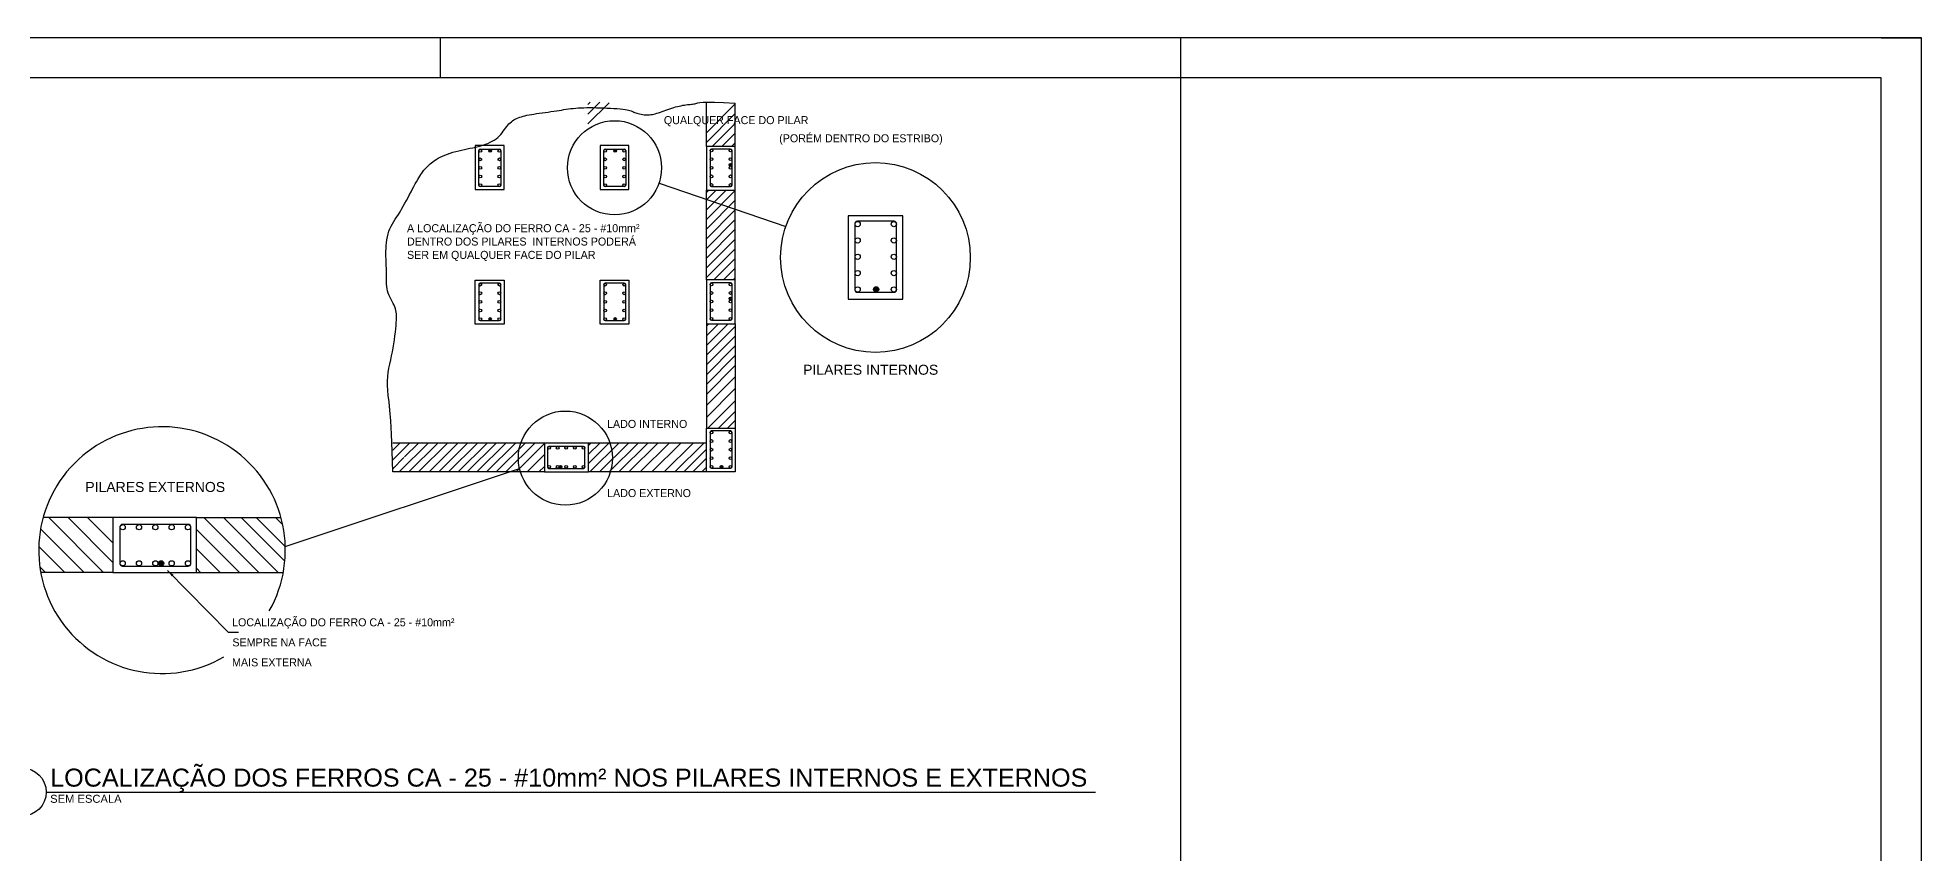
# Paper-space layout '6-EDA-DET-GER0-05_R01' of a CAD drawing. Extents: x 324 to 1165, y -59 to 535.
# Drawn here: x 694.8 to 1165.5, y 331.2 to 534.9 of the extents above; entities that cross this region are included whole.
import ezdxf
from ezdxf.enums import TextEntityAlignment as Align

# ---------------------------------------------------------------- set-up
doc = ezdxf.new("R2010")
doc.units = 0
doc.header["$LTSCALE"] = 0.1
doc.layers.get('0').update_dxf_attribs({"linetype": 'CONTINUOUS'})
for name, color, linetype in [('A-02', 2, 'CONTINUOUS'), ('C01', 1, 'CONTINUOUS'), ('C02', 2, 'CONTINUOUS'), ('C03', 3, 'CONTINUOUS'), ('C04', 4, 'CONTINUOUS'), ('NOTA', 1, 'CONTINUOUS'), ('Títulos', 2, 'CONTINUOUS')]:
    doc.layers.add(name, color=color, linetype=linetype)
doc.styles.add('100CL', font='arial.ttf', dxfattribs={"height": 25})
doc.styles.add('80CL', font='ACENT.SHX', dxfattribs={"height": 2})
doc.styles.get("Standard").update_dxf_attribs({"font": 'ARIALUNI.TTF'})

# ---------------------------------------------------------------- blocks, each defined once
blk = doc.blocks.new('*U80')
blk.add_line((0.6, 0), (26.82, 0))
blk.add_circle((0, 0), 0.6)
at = {"color": 1}
for tag, height, p in [('NOMEDES', 0.45, (0.7, 0)), ('ESCDES', 0.2, (0.7, -0.329))]:
    blk.add_attdef(tag, text='', height=height, dxfattribs=at).set_placement(p, align=Align.BOTTOM_LEFT)
blk.add_attdef('NUMDES', text='', height=0.45, dxfattribs=at).set_placement((0, 0), align=Align.MIDDLE_CENTER)

psp = doc.layouts.new('6-EDA-DET-GER0-05_R01')

# ---------------------------------------------------------------- linework, layer by layer
for p, q in [((1165.46, 534.88), (324.46, 534.88)), ((795.46, 524.88), (795.46, 534.88)), ((980.46, 524.88), (980.46, 534.88)), ((1155.46, 534.88), (1165.46, 534.88)), ((1165.46, -59.12), (1165.46, 534.88)), ((1165.46, 524.88), (1165.46, 534.88))]:
    psp.add_line(p, q)
at = {"color": 6}
for p, q in [((1155.46, 524.88), (349.46, 524.88)), ((1155.46, -49.12), (1155.46, 524.88))]:
    psp.add_line(p, q, dxfattribs=at)
at = {"layer": 'A-02'}
psp.add_line((980.46, 149.88), (980.46, 524.88), dxfattribs=at)
at = {"layer": 'C01'}
for p, q in [((832.25, 518.18), (832.86, 518.79)), ((832.25, 515.76), (835.23, 518.74)), ((832.25, 513.33), (837.56, 518.64)), ((861.88, 511.12), (869.1, 518.33)), ((861.88, 508.69), (869.1, 515.91)), ((863.28, 507.67), (869.1, 513.48)), ((865.71, 507.67), (869.1, 511.06)), ((868.13, 507.67), (869.1, 508.63)), ((850.03, 498.58), (881.7, 487.7)), ((861.88, 491.93), (866.77, 496.81)), ((861.88, 494.35), (864.35, 496.81)), ((861.88, 496.25), (862.44, 496.81)), ((861.88, 489.5), (869.1, 496.72)), ((861.88, 487.1), (869.1, 494.31)), ((861.88, 484.67), (869.1, 491.89)), ((861.88, 482.25), (869.1, 489.46)), ((861.88, 479.82), (869.1, 487.04)), ((861.88, 477.4), (869.1, 484.61)), ((861.88, 474.97), (869.1, 482.19)), ((863.72, 474.38), (869.1, 479.77)), ((866.14, 474.38), (869.1, 477.34)), ((868.57, 474.38), (869.1, 474.92)), ((861.88, 460.43), (864.87, 463.41)), ((861.88, 458), (867.29, 463.41)), ((861.88, 462.85), (862.44, 463.41)), ((861.88, 455.58), (869.1, 462.79)), ((861.88, 453.15), (869.1, 460.37)), ((861.88, 450.73), (869.1, 457.95)), ((861.88, 448.31), (869.1, 455.52)), ((861.88, 445.79), (869.1, 453.01)), ((861.88, 443), (869.1, 450.21)), ((861.88, 440.06), (869.1, 447.28)), ((862.24, 437.35), (869.1, 444.2)), ((865, 437.45), (869.1, 441.55)), ((867.24, 437.45), (869.1, 439.31)), ((783.43, 429.41), (787.66, 433.65)), ((783.49, 431.9), (785.24, 433.65)), ((785.12, 426.43), (792.34, 433.65)), ((786.46, 430.2), (789.91, 433.65)), ((787.55, 426.43), (794.76, 433.65)), ((789.97, 426.43), (797.19, 433.65)), ((792.57, 426.43), (799.79, 433.65)), ((795, 426.43), (802.21, 433.65)), ((797.42, 426.43), (804.64, 433.65)), ((799.85, 426.43), (807.06, 433.65)), ((802.1, 426.43), (809.31, 433.65)), ((804.52, 426.43), (811.74, 433.65)), ((806.95, 426.43), (814.16, 433.65)), ((809.37, 426.43), (816.59, 433.65)), ((811.79, 426.43), (819.01, 433.65)), ((814.31, 426.43), (821.53, 433.65)), ((832.42, 428.54), (837.53, 433.65)), ((832.42, 433.08), (832.98, 433.65)), ((832.42, 430.85), (835.22, 433.65)), ((832.74, 426.43), (839.95, 433.65)), ((835.16, 426.43), (842.38, 433.65)), ((837.59, 426.43), (844.8, 433.65)), ((840.01, 426.43), (847.23, 433.65)), ((842.53, 426.43), (849.74, 433.65)), ((845.32, 426.43), (852.54, 433.65)), ((848.26, 426.43), (855.47, 433.65)), ((851.33, 426.43), (858.54, 433.65)), ((853.98, 426.43), (861.2, 433.65)), ((783.49, 427.23), (786.28, 430.02)), ((817.1, 426.43), (821.45, 430.78)), ((856.22, 426.43), (861.88, 432.1)), ((858.46, 426.43), (861.88, 429.86)), ((756.64, 407.79), (815.18, 427.3)), ((820.04, 426.43), (821.45, 427.84)), ((860.69, 426.43), (861.88, 427.63))]:
    psp.add_line(p, q, dxfattribs=at)
psp.add_lwpolyline([(783.49, 426.43), (783.38, 431.66), (783.21, 435.88), (783, 439.24), (782.79, 441.89), (782.57, 443.95), (782.38, 445.57), (782.24, 446.89), (782.16, 448.05), (782.16, 449.15), (782.24, 450.24), (782.37, 451.3), (782.55, 452.35), (782.75, 453.38), (782.98, 454.41), (783.2, 455.43), (783.42, 456.45), (783.61, 457.46), (783.77, 458.47), (783.92, 459.45), (784.04, 460.4), (784.15, 461.32), (784.24, 462.18), (784.31, 462.97), (784.37, 463.7), (784.41, 464.35), (784.44, 464.92), (784.44, 465.44), (784.43, 465.92), (784.38, 466.36), (784.3, 466.79), (784.18, 467.21), (784.03, 467.63), (783.83, 468.07), (783.6, 468.53), (783.35, 469.01), (783.09, 469.5), (782.83, 470.01), (782.59, 470.54), (782.37, 471.08), (782.19, 471.63), (782.07, 472.19), (781.98, 472.77), (781.93, 473.35), (781.91, 473.93), (781.9, 474.52), (781.91, 475.1), (781.92, 475.67), (781.92, 476.24), (781.92, 476.79), (781.9, 477.34), (781.88, 477.88), (781.86, 478.44), (781.83, 479), (781.81, 479.59), (781.79, 480.2), (781.79, 480.84), (781.79, 481.52), (781.82, 482.23), (781.86, 482.95), (781.93, 483.69), (782.03, 484.43), (782.16, 485.15), (782.33, 485.86), (782.53, 486.54), (782.78, 487.18), (783.07, 487.79), (783.4, 488.39), (783.75, 488.98), (784.12, 489.56), (784.51, 490.16), (784.91, 490.77), (785.32, 491.42), (785.72, 492.09), (786.13, 492.8), (786.53, 493.53), (786.93, 494.26), (787.32, 495), (787.7, 495.72), (788.07, 496.43), (788.44, 497.11), (788.79, 497.75), (789.12, 498.35), (789.44, 498.91), (789.74, 499.43), (790.03, 499.9), (790.29, 500.33), (790.53, 500.71), (790.74, 501.04), (790.94, 501.32), (791.11, 501.56), (791.27, 501.77), (791.42, 501.95), (791.58, 502.13), (791.74, 502.3), (791.91, 502.47), (792.1, 502.66), (792.32, 502.88), (792.56, 503.12), (792.84, 503.37), (793.15, 503.64), (793.5, 503.92), (793.89, 504.2), (794.33, 504.48), (794.81, 504.76), (795.35, 505.04), (795.93, 505.31), (796.54, 505.57), (797.19, 505.82), (797.86, 506.05), (798.55, 506.27), (799.26, 506.48), (799.97, 506.66), (800.68, 506.83), (801.39, 506.99), (802.1, 507.13), (802.79, 507.27), (803.48, 507.41), (804.16, 507.56), (804.82, 507.71), (805.47, 507.88), (806.09, 508.07), (806.7, 508.28), (807.28, 508.5), (807.83, 508.75), (808.36, 509.03), (808.85, 509.32), (809.32, 509.64), (809.74, 509.98), (810.13, 510.35), (810.49, 510.74), (810.82, 511.13), (811.12, 511.53), (811.42, 511.93), (811.7, 512.32), (811.97, 512.69), (812.25, 513.03), (812.53, 513.35), (812.83, 513.63), (813.13, 513.89), (813.44, 514.12), (813.76, 514.34), (814.1, 514.53), (814.46, 514.7), (814.83, 514.86), (815.22, 515.01), (815.64, 515.14), (816.07, 515.27), (816.54, 515.39), (817.04, 515.5), (817.58, 515.61), (818.15, 515.71), (818.76, 515.81), (819.42, 515.91), (820.11, 516.01), (820.83, 516.12), (821.55, 516.22), (822.29, 516.32), (823.01, 516.42), (823.72, 516.52), (824.4, 516.62), (825.04, 516.72), (825.65, 516.82), (826.25, 516.92), (826.83, 517.01), (827.41, 517.1), (827.99, 517.18), (828.59, 517.24), (829.21, 517.3), (829.86, 517.35), (830.55, 517.38), (831.26, 517.4), (832, 517.41), (832.77, 517.41), (833.57, 517.41), (834.4, 517.39), (835.25, 517.37), (836.13, 517.34), (837.01, 517.31), (837.89, 517.26), (838.74, 517.22), (839.55, 517.16), (840.3, 517.1), (840.98, 517.04), (841.56, 516.96), (842.04, 516.88), (842.44, 516.8), (842.76, 516.71), (843.03, 516.62), (843.26, 516.52), (843.48, 516.42), (843.7, 516.32), (843.94, 516.22), (844.21, 516.12), (844.51, 516.02), (844.84, 515.92), (845.19, 515.84), (845.55, 515.76), (845.92, 515.69), (846.29, 515.64), (846.65, 515.61), (847, 515.59), (847.34, 515.59), (847.68, 515.62), (848.02, 515.66), (848.37, 515.72), (848.73, 515.8), (849.1, 515.9), (849.5, 516.01), (849.92, 516.15), (850.36, 516.3), (850.82, 516.46), (851.29, 516.63), (851.77, 516.8), (852.26, 516.98), (852.74, 517.14), (853.23, 517.3), (853.71, 517.45), (854.18, 517.58), (854.65, 517.7), (855.1, 517.81), (855.54, 517.9), (855.96, 517.99), (856.37, 518.06), (856.76, 518.11), (857.13, 518.16), (857.48, 518.2), (857.82, 518.23), (858.13, 518.26), (858.43, 518.29), (858.71, 518.33), (858.96, 518.39), (859.2, 518.45), (859.44, 518.54), (859.76, 518.63), (860.26, 518.71), (861.05, 518.77), (862.23, 518.8), (863.89, 518.78), (866.15, 518.7), (869.1, 518.54)], dxfattribs=at)
for centre, radius in [((838.92, 502.4), 11.75), ((904.11, 480), 23.7), ((826.63, 429.9), 11.75)]:
    psp.add_circle(centre, radius, dxfattribs=at)
psp.add_arc((725.84, 406.91), 30.81, 330.4849, 300.1595, dxfattribs=at)
at = {"layer": 'C02'}
for p, q in [((861.88, 507.67), (861.88, 518.79)), ((869.1, 507.67), (869.1, 518.54)), ((861.88, 474.38), (861.88, 496.81)), ((869.1, 474.38), (869.1, 496.81)), ((861.88, 463.41), (861.88, 437.41)), ((869.1, 463.41), (869.1, 437.41)), ((821.45, 433.65), (783.49, 433.65)), ((861.88, 433.65), (832.42, 433.65)), ((821.45, 426.43), (783.49, 426.43)), ((861.88, 426.43), (832.42, 426.43)), ((697.54, 415.05), (711.25, 401.34)), ((702.39, 415.05), (713.58, 403.86)), ((707.23, 415.05), (713.58, 408.71)), ((736.33, 415.05), (750.04, 401.34)), ((741.18, 415.05), (754.89, 401.34)), ((745.63, 415.05), (756.53, 404.16)), ((749.38, 415.05), (756.64, 407.79)), ((754.23, 415.05), (755.98, 413.3)), ((695.5, 412.24), (706.4, 401.34)), ((734.43, 412.1), (745.19, 401.34)), ((695.05, 407.84), (701.55, 401.34)), ((734.43, 407.25), (740.34, 401.34)), ((695.32, 402.72), (696.7, 401.34)), ((727.23, 401.84), (742.46, 386.37)), ((734.43, 402.4), (735.49, 401.34)), ((744.96, 386.37), (742.46, 386.37))]:
    psp.add_line(p, q, dxfattribs=at)
at = {"layer": 'C02', "const_width": 0.343}
for points in [[(808.02, 506.65, -1), (807.68, 506.65, -1)], [(839.22, 506.65, -1), (838.88, 506.65, -1)], [(868.07, 503.15, 1), (867.72, 503.15, 1)], [(868.07, 469.75, 1), (867.72, 469.75, 1)], [(808.02, 464.63, 1), (807.68, 464.63, 1)], [(839.22, 464.63, 1), (838.88, 464.63, 1)], [(825.4, 427.88, 1), (825.4, 427.53, 1)], [(865.79, 427.74, 1), (865.45, 427.74, 1)]]:
    psp.add_lwpolyline(points, format="xyb", close=True, dxfattribs=at)
at = {"layer": 'C02'}
for centre in [(805.38, 506.66), (805.38, 504.51), (807.85, 506.65), (807.85, 506.65), (810.13, 506.66), (810.13, 504.51), (836.58, 506.66), (836.58, 504.51), (839.05, 506.65), (839.05, 506.65), (841.33, 506.66), (841.33, 504.51), (863.16, 506.68), (863.16, 504.54), (867.91, 506.68), (867.91, 504.54), (805.38, 502.37), (805.38, 500.23), (810.13, 502.37), (810.13, 500.23), (836.58, 502.37), (836.58, 500.23), (841.33, 502.37), (841.33, 500.23), (863.16, 502.39), (863.16, 500.25), (867.89, 503.15), (867.89, 503.15), (867.91, 502.39), (867.91, 500.25), (805.38, 498.08), (810.13, 498.08), (836.58, 498.08), (841.33, 498.08), (863.16, 498.1), (867.91, 498.1), (805.38, 473.2), (805.38, 471.05), (810.13, 473.2), (810.13, 471.05), (836.58, 473.2), (836.58, 471.05), (841.33, 473.2), (841.33, 471.05), (863.16, 473.28), (863.16, 471.13), (867.91, 473.28), (867.91, 471.13), (805.38, 468.91), (805.38, 466.76), (810.13, 468.91), (810.13, 466.76), (836.58, 468.91), (836.58, 466.76), (841.33, 468.91), (841.33, 466.76), (863.16, 468.99), (863.16, 466.84), (867.89, 469.75), (867.89, 469.75), (867.91, 468.99), (867.91, 466.84), (805.38, 464.62), (807.85, 464.63), (807.85, 464.63), (810.13, 464.62), (836.58, 464.62), (839.05, 464.63), (839.05, 464.63), (841.33, 464.62), (863.16, 464.7), (867.91, 464.7), (863.16, 436.3), (863.16, 434.16), (867.91, 436.3), (867.91, 434.16), (822.55, 432.46), (824.7, 432.46), (826.84, 432.46), (828.99, 432.46), (831.13, 432.46), (863.16, 432.01), (863.16, 429.87), (867.91, 432.01), (867.91, 429.87), (822.55, 427.71), (824.7, 427.71), (825.4, 427.71), (825.4, 427.71), (826.84, 427.71), (828.99, 427.71), (831.13, 427.71), (863.16, 427.72), (865.62, 427.74), (865.62, 427.74), (867.91, 427.72)]:
    psp.add_circle(centre, 0.343, dxfattribs=at)
psp.add_solid([(728.71, 400.78), (728.29, 400.35), (727.23, 401.84)], dxfattribs=at)
at = {"layer": 'C03'}
for p, q in [((805.01, 498.05), (805.01, 506.69)), ((805.36, 507.03), (810.16, 507.03)), ((810.5, 506.69), (810.5, 498.05)), ((836.22, 498.05), (836.22, 506.69)), ((836.56, 507.03), (841.36, 507.03)), ((841.7, 506.69), (841.7, 498.05)), ((862.79, 506.71), (862.79, 498.07)), ((867.93, 507.05), (863.13, 507.05)), ((868.27, 498.07), (868.27, 506.71)), ((810.16, 497.71), (805.36, 497.71)), ((841.36, 497.71), (836.56, 497.71)), ((863.13, 497.73), (867.93, 497.73)), ((805.01, 473.23), (805.01, 464.59)), ((810.16, 473.57), (805.36, 473.57)), ((810.5, 464.59), (810.5, 473.23)), ((836.22, 473.23), (836.22, 464.59)), ((841.36, 473.57), (836.56, 473.57)), ((841.7, 464.59), (841.7, 473.23)), ((862.79, 473.31), (862.79, 464.67)), ((867.93, 473.65), (863.13, 473.65)), ((868.27, 464.67), (868.27, 473.31)), ((805.36, 464.24), (810.16, 464.24)), ((836.56, 464.24), (841.36, 464.24)), ((863.13, 464.33), (867.93, 464.33)), ((862.79, 436.33), (862.79, 427.69)), ((867.93, 436.67), (863.13, 436.67)), ((868.27, 427.69), (868.27, 436.33)), ((822.18, 432.48), (822.18, 427.68)), ((831.16, 432.82), (822.52, 432.82)), ((831.5, 427.68), (831.5, 432.48)), ((822.52, 427.34), (831.16, 427.34)), ((863.13, 427.35), (867.93, 427.35)), ((713.58, 415.05), (696.13, 415.05)), ((734.43, 415.05), (755.56, 415.05)), ((713.58, 401.34), (695.54, 401.34)), ((734.43, 401.34), (756.14, 401.34))]:
    psp.add_line(p, q, dxfattribs=at)
for points in [[(811.33, 507.95), (804.11, 507.95), (804.11, 496.98), (811.33, 496.98)], [(842.53, 507.95), (835.31, 507.95), (835.31, 496.98), (842.53, 496.98)], [(861.88, 496.81), (869.1, 496.81), (869.1, 507.67), (861.88, 507.67)], [(811.33, 463.33), (804.11, 463.33), (804.11, 474.3), (811.33, 474.3)], [(842.53, 463.33), (835.31, 463.33), (835.31, 474.3), (842.53, 474.3)], [(861.88, 463.41), (869.1, 463.41), (869.1, 474.38), (861.88, 474.38)], [(821.45, 426.43), (832.42, 426.43), (832.42, 433.65), (821.45, 433.65)], [(869.1, 426.43), (861.88, 426.43), (861.88, 437.41), (869.1, 437.41)]]:
    psp.add_lwpolyline(points, close=True, dxfattribs=at)
at = {"layer": 'C03', "const_width": 0.652}
for points in [[(904.59, 472.04, 1), (903.94, 472.04, 1)], [(725.62, 403.3, 1), (725.62, 403.95, 1)]]:
    psp.add_lwpolyline(points, format="xyb", close=True, dxfattribs=at)
at = {"layer": 'C03'}
for centre in [(899.67, 488.32), (899.67, 484.25), (908.7, 488.32), (908.7, 484.25), (899.67, 480.17), (908.7, 480.17), (899.67, 476.1), (908.7, 476.1), (899.67, 472.02), (904.27, 472.04), (904.27, 472.04), (908.7, 472.02), (716.02, 412.63), (720.1, 412.63), (724.18, 412.63), (728.25, 412.63), (732.33, 412.63), (716.02, 403.61), (720.1, 403.61), (724.18, 403.61), (725.62, 403.63), (725.62, 403.63), (728.25, 403.61), (732.33, 403.61)]:
    psp.add_circle(centre, 0.652, dxfattribs=at)
for centre, start, end in [((805.36, 506.69), 90, 180), ((810.16, 506.69), 0, 90), ((836.56, 506.69), 90, 180), ((841.36, 506.69), 0, 90), ((863.13, 506.71), 90, 180), ((867.93, 506.71), 0, 90), ((805.36, 498.05), 180, 270), ((810.16, 498.05), 270, 0), ((836.56, 498.05), 180, 270), ((841.36, 498.05), 270, 0), ((863.13, 498.07), 180, 270), ((867.93, 498.07), 270, 0), ((805.36, 473.23), 90, 180), ((810.16, 473.23), 0, 90), ((836.56, 473.23), 90, 180), ((841.36, 473.23), 0, 90), ((863.13, 473.31), 90, 180), ((867.93, 473.31), 0, 90), ((805.36, 464.59), 180, 270), ((810.16, 464.59), 270, 0), ((836.56, 464.59), 180, 270), ((841.36, 464.59), 270, 0), ((863.13, 464.67), 180, 270), ((867.93, 464.67), 270, 0), ((863.13, 436.33), 90, 180), ((867.93, 436.33), 0, 90), ((822.52, 432.48), 90, 180), ((831.16, 432.48), 0, 90), ((822.52, 427.68), 180, 270), ((831.16, 427.68), 270, 0), ((863.13, 427.69), 180, 270), ((867.93, 427.69), 270, 0)]:
    psp.add_arc(centre, 0.343, start, end, dxfattribs=at)
at = {"layer": 'C04'}
for p, q in [((898.97, 488.38), (898.97, 471.96)), ((908.75, 489.03), (899.63, 489.03)), ((909.4, 471.96), (909.4, 488.38)), ((899.63, 471.31), (908.75, 471.31)), ((715.31, 412.68), (715.31, 403.56)), ((732.39, 413.33), (715.97, 413.33)), ((733.04, 403.56), (733.04, 412.68)), ((715.97, 402.91), (732.39, 402.91))]:
    psp.add_line(p, q, dxfattribs=at)
for points in [[(897.26, 469.57), (910.97, 469.57), (910.97, 490.42), (897.26, 490.42)], [(713.58, 415.05), (713.58, 401.34), (734.43, 401.34), (734.43, 415.05)]]:
    psp.add_lwpolyline(points, close=True, dxfattribs=at)
for centre, start, end in [((899.63, 488.38), 90, 180), ((908.75, 488.38), 0, 90), ((899.63, 471.96), 180, 270), ((908.75, 471.96), 270, 0), ((715.97, 412.68), 90, 180), ((732.39, 412.68), 0, 90), ((715.97, 403.56), 180, 270), ((732.39, 403.56), 270, 0)]:
    psp.add_arc(centre, 0.652, start, end, dxfattribs=at)

# ---------------------------------------------------------------- block references
at = {"layer": 'Títulos', "xscale": 10, "yscale": 10, "zscale": 10}
psp.add_blockref('*U80', (690.89, 346.51), dxfattribs=at).add_auto_attribs({'NUMDES': '3', 'NOMEDES': 'LOCALIZAÇÃO DOS FERROS CA - 25 - #10mm² NOS PILARES INTERNOS E EXTERNOS', 'ESCDES': 'SEM ESCALA'})

# ---------------------------------------------------------------- texts
at = {"layer": 'C04', "style": '100CL'}
for s, p in [('PILARES INTERNOS', (886.04, 450.71)), ('PILARES EXTERNOS', (706.68, 421.44))]:
    psp.add_text(s, height=2.5, dxfattribs=at).set_placement(p)
at = {"layer": 'NOTA', "style": '80CL'}
for s, p in [('QUALQUER FACE DO PILAR', (851.25, 513.29)), ('(PORÉM DENTRO DO ESTRIBO)', (880.06, 508.76)), ('LADO INTERNO', (837.04, 437.43)), ('LADO EXTERNO', (837.06, 420.16)), ('LOCALIZAÇÃO DO FERRO CA - 25 - #10mm²', (743.34, 387.89)), ('SEMPRE NA FACE', (743.42, 382.88)), ('MAIS EXTERNA', (743.34, 377.89))]:
    psp.add_text(s, height=2, dxfattribs=at).set_placement(p)
at = {"layer": 'NOTA', "insert": (787.06, 488.31), "char_height": 2, "width": 60.708, "attachment_point": 1, "style": '80CL'}
psp.add_mtext('A LOCALIZAÇÃO DO FERRO CA - 25 - #10mm² DENTRO DOS PILARES  INTERNOS PODERÁ SER EM QUALQUER FACE DO PILAR', dxfattribs=at)

doc.saveas('drawing.dxf')
